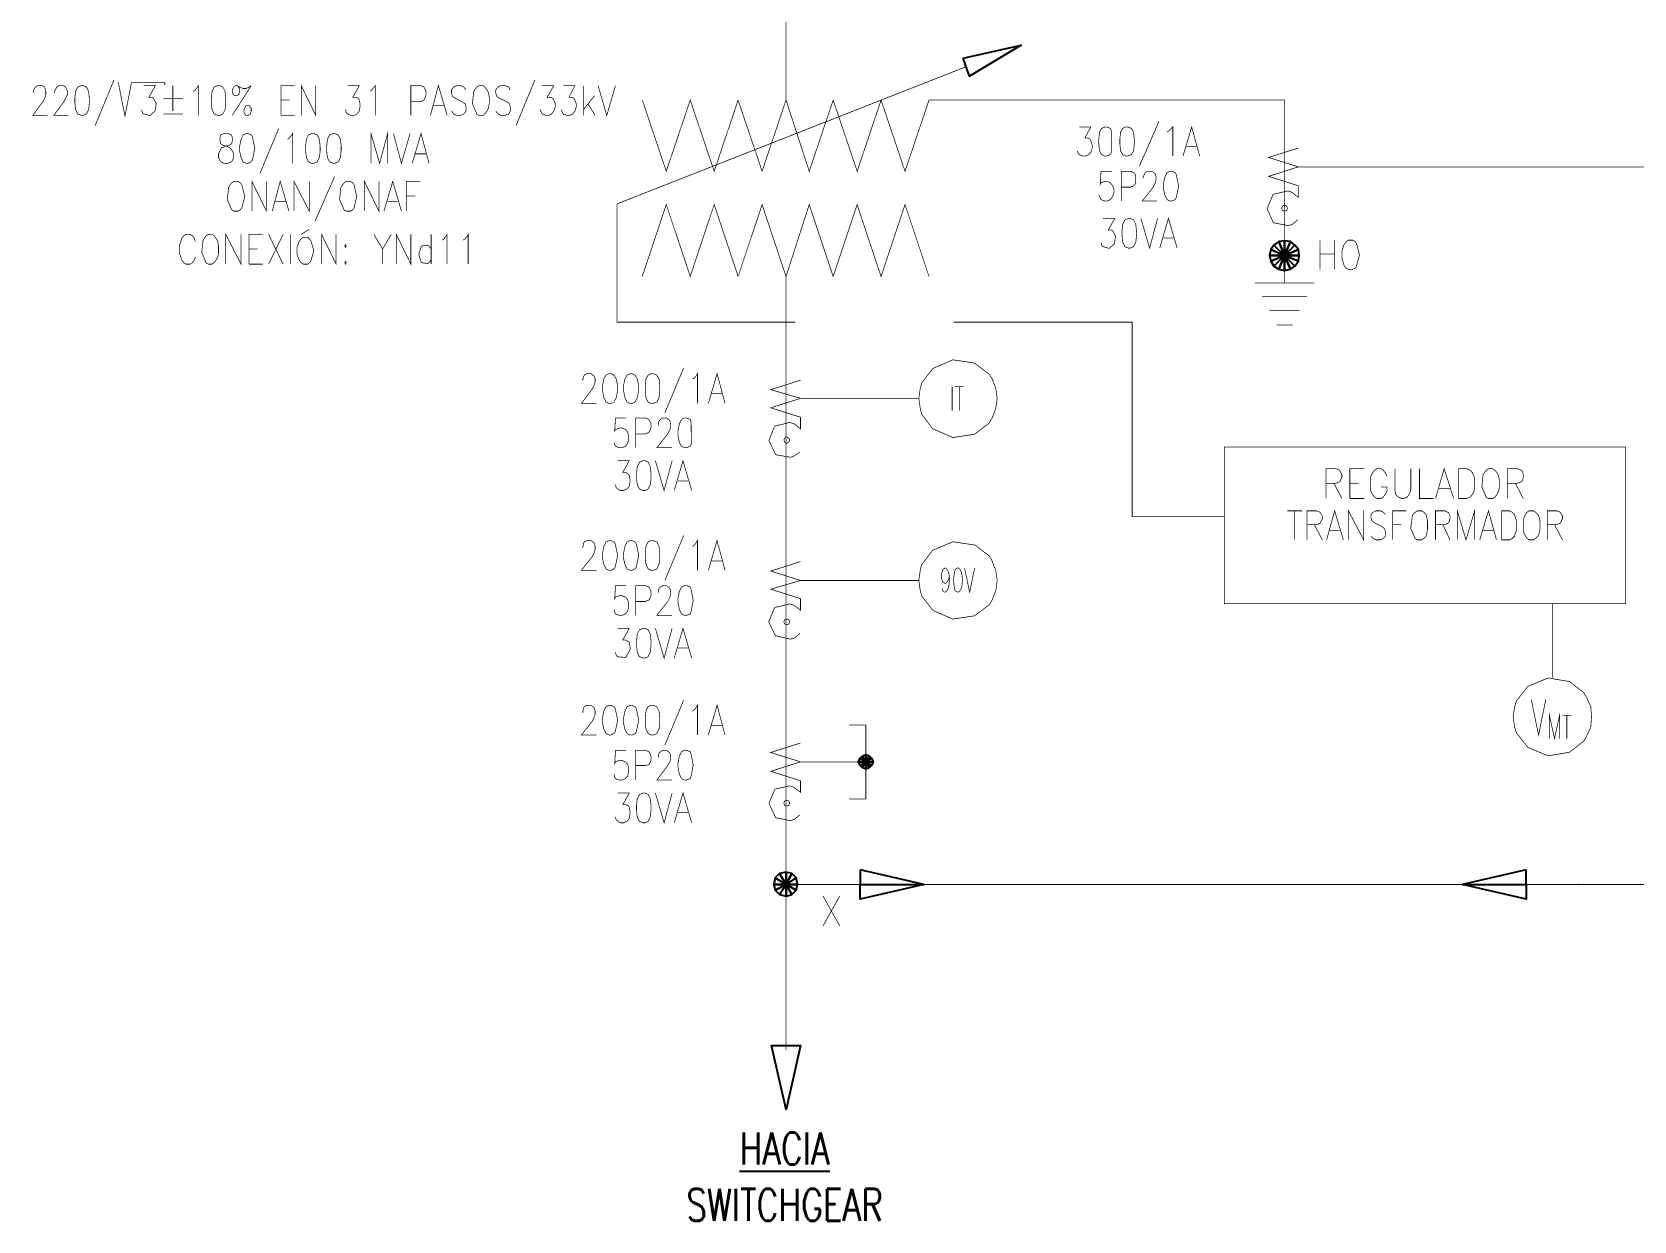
# Model space of a CAD drawing. Header units: millimetres. Extents: x -1355 to 3509, y -1443 to -567.
# Drawn here: x 3225.2 to 3324.6, y -1024.5 to -950.7 of the extents above; entities that cross this region are included whole.
import ezdxf
from ezdxf.enums import TextEntityAlignment as Align

# ---------------------------------------------------------------- set-up
doc = ezdxf.new("R2010")
doc.units = ezdxf.units.MM
doc.layers.add('ACEP-E-TEXTOS', color=3, linetype='Continuous')
doc.styles.add('Romans_0.85', font='romans.shx', dxfattribs={"width": 0.85})

msp = doc.modelspace()

# ---------------------------------------------------------------- linework, layer by layer
at = {"color": 0, "const_width": 0.045}
for points in [[(3271.987, -747.49), (3271.987, -954.933)], [(3283.157, -952.862), (3261.492, -961.376)], [(3225.273, -954.484), (3225.273, -954.393), (3225.32, -954.212), (3225.411, -954.123), (3225.546, -954.033), (3225.816, -954.033), (3225.951, -954.123), (3225.995, -954.212), (3226.042, -954.393), (3226.042, -954.573), (3225.995, -954.754), (3225.86, -955.024), (3225.229, -955.88), (3226.13, -955.88)], [(3226.582, -954.484), (3226.582, -954.393), (3226.716, -954.123), (3226.851, -954.033), (3227.121, -954.033), (3227.256, -954.123), (3227.391, -954.393), (3227.391, -954.573), (3227.168, -955.024), (3226.537, -955.88), (3227.437, -955.88)], [(3230.274, -953.673), (3229.103, -956.511)], [(3230.499, -953.854), (3230.543, -953.854), (3230.951, -955.924), (3231.356, -953.854), (3233.429, -953.854), (3233.429, -953.988)], [(3232.121, -954.033), (3232.842, -954.033), (3232.437, -954.754), (3232.617, -954.754), (3232.711, -954.801), (3232.895, -955.139), (3232.822, -955.611), (3232.496, -955.893), (3232.109, -955.783), (3232.03, -955.699), (3231.986, -955.519)], [(3233.925, -954.033), (3233.925, -955.611)], [(3235.185, -954.393), (3235.32, -954.302), (3235.499, -954.033), (3235.499, -955.88)], [(3238.787, -954.033), (3237.617, -955.88)], [(3237.934, -954.033), (3238.068, -954.212), (3238.068, -954.393), (3238.022, -954.573), (3237.887, -954.663), (3237.752, -954.663), (3237.617, -954.484), (3237.617, -954.302), (3237.708, -954.123), (3237.799, -954.033), (3237.934, -954.033), (3238.068, -954.123), (3238.291, -954.212), (3238.473, -954.212), (3238.652, -954.123), (3238.787, -954.033)], [(3240.634, -955.88), (3240.634, -954.033), (3241.491, -954.033)], [(3241.895, -955.88), (3241.895, -954.033), (3242.796, -955.88), (3242.796, -954.033)], [(3244.779, -954.033), (3245.5, -954.033), (3245.095, -954.754), (3245.32, -954.754), (3245.455, -954.842), (3245.5, -954.933), (3245.543, -955.159), (3245.543, -955.337), (3245.5, -955.611), (3245.365, -955.789), (3245.186, -955.88), (3244.96, -955.88), (3244.779, -955.789), (3244.69, -955.699), (3244.643, -955.519)], [(3246.174, -954.393), (3246.265, -954.302), (3246.491, -954.033), (3246.491, -955.88)], [(3248.699, -955.88), (3248.699, -954.033), (3249.329, -954.033), (3249.509, -954.123), (3249.643, -954.393), (3249.643, -954.663), (3249.509, -954.933), (3249.329, -955.024), (3248.699, -955.024)], [(3249.914, -955.88), (3250.409, -954.033), (3250.951, -955.88)], [(3252.121, -954.302), (3251.986, -954.123), (3251.805, -954.033), (3251.535, -954.033), (3251.356, -954.123), (3251.221, -954.302), (3251.221, -954.484), (3251.265, -954.663), (3251.356, -954.754), (3251.491, -954.842), (3251.852, -955.024), (3251.986, -955.115), (3252.077, -955.159), (3252.121, -955.337), (3252.121, -955.611), (3251.986, -955.789), (3251.805, -955.88), (3251.535, -955.88), (3251.356, -955.789), (3251.221, -955.611)], [(3254.869, -954.302), (3254.779, -954.123), (3254.553, -954.033), (3254.283, -954.033), (3254.104, -954.123), (3253.969, -954.302), (3253.969, -954.484), (3254.013, -954.663), (3254.104, -954.754), (3254.239, -954.842), (3254.643, -955.024), (3254.779, -955.115), (3254.826, -955.159), (3254.869, -955.337), (3254.869, -955.611), (3254.779, -955.789), (3254.553, -955.88), (3254.283, -955.88), (3254.104, -955.789), (3253.969, -955.611)], [(3256.4, -953.673), (3255.23, -956.511)], [(3256.852, -954.033), (3257.573, -954.033), (3257.166, -954.754), (3257.392, -954.754), (3257.526, -954.842), (3257.573, -954.933), (3257.661, -955.159), (3257.661, -955.337), (3257.573, -955.611), (3257.435, -955.789), (3257.256, -955.88), (3257.078, -955.88), (3256.852, -955.789), (3256.717, -955.519)], [(3258.157, -954.033), (3258.878, -954.033), (3258.518, -954.754), (3258.7, -954.754), (3258.834, -954.842), (3258.878, -954.933), (3258.969, -955.159), (3258.969, -955.337), (3258.878, -955.611), (3258.743, -955.789), (3258.561, -955.88), (3258.383, -955.88), (3258.157, -955.789), (3258.022, -955.519)], [(3259.418, -954.033), (3259.418, -955.88)], [(3260.321, -954.033), (3260.861, -955.88), (3261.4, -954.033)], [(3233.339, -954.842), (3234.555, -954.842)], [(3240.634, -954.933), (3241.177, -954.933)], [(3250.095, -955.25), (3250.769, -955.25)], [(3260.095, -954.663), (3259.418, -955.519)], [(3259.688, -955.159), (3260.14, -955.88)], [(3269.013, -954.933), (3267.527, -959.347), (3266.04, -954.933), (3264.553, -959.347), (3263.066, -954.933)], [(3274.914, -954.933), (3273.427, -959.347), (3271.987, -954.933), (3270.501, -959.347), (3269.013, -954.933)], [(3280.861, -954.933), (3279.374, -959.347), (3277.887, -954.933), (3276.401, -959.347), (3274.914, -954.933)], [(3280.861, -954.933), (3302.932, -954.933), (3302.932, -966.285)], [(3233.339, -955.789), (3234.555, -955.789)], [(3240.634, -955.88), (3241.491, -955.88)], [(3295.14, -956.241), (3293.923, -959.033)], [(3295.636, -956.916), (3295.771, -956.825), (3295.996, -956.602), (3295.996, -958.402)], [(3296.627, -958.402), (3297.167, -956.602), (3297.662, -958.402)], [(3240.5, -956.69), (3239.329, -959.484)], [(3241.039, -957.367), (3241.177, -957.276), (3241.356, -957.007), (3241.356, -958.854)], [(3246.221, -958.854), (3246.221, -957.007), (3246.76, -958.854), (3247.256, -957.007), (3247.256, -958.854)], [(3247.617, -957.007), (3248.113, -958.854), (3248.652, -957.007)], [(3248.787, -958.854), (3249.329, -957.007), (3249.825, -958.854)], [(3290.184, -956.602), (3290.905, -956.602), (3290.545, -957.276), (3290.723, -957.276), (3290.862, -957.367), (3290.905, -957.455), (3290.996, -957.728), (3290.996, -957.907), (3290.905, -958.177), (3290.771, -958.312), (3290.588, -958.402), (3290.41, -958.402), (3290.184, -958.312), (3290.14, -958.268), (3290.049, -958.086)], [(3248.969, -958.268), (3249.643, -958.268)], [(3296.85, -957.816), (3297.48, -957.816)], [(3303.788, -957.907), (3301.941, -958.493), (3303.788, -959.077), (3301.941, -959.663), (3303.788, -960.25)], [(3292.211, -959.347), (3291.536, -959.347), (3291.492, -960.159), (3291.536, -960.068), (3291.762, -959.98), (3291.941, -959.98), (3292.122, -960.068), (3292.257, -960.25), (3292.345, -960.52), (3292.345, -960.654), (3292.257, -960.924), (3292.122, -961.106), (3291.941, -961.194), (3291.762, -961.194), (3291.536, -961.106), (3291.401, -960.834)], [(3292.797, -961.194), (3292.797, -959.347), (3293.383, -959.347), (3293.562, -959.437), (3293.653, -959.528), (3293.697, -959.708), (3293.697, -959.98), (3293.653, -960.159), (3293.562, -960.25), (3293.383, -960.337), (3292.797, -960.337)], [(3294.149, -959.799), (3294.149, -959.708), (3294.283, -959.437), (3294.419, -959.347), (3294.688, -959.347), (3294.823, -959.437), (3294.914, -959.528), (3294.959, -959.708), (3294.959, -959.889), (3294.914, -960.068), (3294.779, -960.337), (3294.102, -961.194), (3295.005, -961.194)], [(3303.788, -959.077), (3343.607, -959.077)], [(3238.834, -961.825), (3238.834, -959.98), (3239.734, -961.825), (3239.734, -959.98)], [(3240.095, -961.825), (3240.59, -959.98), (3241.13, -961.825)], [(3241.447, -961.825), (3241.447, -959.98), (3242.391, -961.825), (3242.391, -959.98)], [(3243.969, -959.663), (3242.752, -962.455)], [(3245.816, -961.825), (3245.816, -959.98), (3246.717, -961.825), (3246.717, -959.98)], [(3247.03, -961.825), (3247.573, -959.98), (3248.113, -961.825)], [(3248.426, -961.825), (3248.426, -959.98), (3249.283, -959.98)], [(3303.742, -962.368), (3303.428, -962.637), (3303.169, -962.728), (3302.24, -962.546), (3301.845, -961.667), (3302.225, -960.777), (3303.131, -960.573), (3303.383, -960.654), (3303.788, -960.968), (3303.788, -960.25)], [(3240.274, -961.241), (3240.951, -961.241)], [(3247.256, -961.241), (3247.887, -961.241)], [(3248.426, -960.88), (3248.969, -960.88)], [(3261.492, -961.376), (3261.492, -968.717), (3272.57, -968.717)], [(3269.013, -965.88), (3267.527, -961.42), (3266.04, -965.88), (3264.553, -961.42), (3263.066, -965.88)], [(3274.914, -965.88), (3273.427, -961.42), (3271.987, -965.88), (3270.501, -961.42), (3269.013, -965.88)], [(3280.861, -965.88), (3279.374, -961.42), (3277.887, -965.88), (3276.401, -961.42), (3274.914, -965.88)], [(3291.671, -962.276), (3292.393, -962.276), (3291.988, -962.997), (3292.167, -962.997), (3292.26, -963.045), (3292.445, -963.382), (3292.368, -963.854), (3292.046, -964.136), (3291.659, -964.027), (3291.58, -963.942), (3291.536, -963.763)], [(3294.014, -962.276), (3294.554, -964.123), (3295.049, -962.276)], [(3295.184, -964.123), (3295.723, -962.276), (3296.266, -964.123)], [(3235.32, -963.716), (3235.274, -963.537), (3235.139, -963.359), (3235.003, -963.268), (3234.734, -963.268), (3234.599, -963.359), (3234.465, -963.537), (3234.417, -963.716), (3234.329, -963.989), (3234.329, -964.437), (3234.417, -964.663), (3234.465, -964.842), (3234.599, -965.024), (3234.734, -965.115), (3235.003, -965.115), (3235.139, -965.024), (3235.274, -964.842), (3235.32, -964.663)], [(3237.212, -965.115), (3237.212, -963.268), (3238.157, -965.115), (3238.157, -963.268)], [(3238.652, -965.115), (3238.652, -963.268), (3239.508, -963.268)], [(3239.869, -963.268), (3240.769, -965.115)], [(3240.769, -963.268), (3239.869, -965.115)], [(3241.221, -963.268), (3241.221, -965.115)], [(3241.895, -963.268), (3242.391, -962.951)], [(3243.157, -965.115), (3243.157, -963.268), (3244.06, -965.115), (3244.06, -963.268)], [(3246.4, -963.268), (3246.943, -964.168), (3246.943, -965.115)], [(3247.482, -963.268), (3246.943, -964.168)], [(3247.796, -965.115), (3247.796, -963.268), (3248.699, -965.115), (3248.699, -963.268)], [(3249.96, -963.268), (3249.96, -965.115)], [(3250.635, -963.628), (3250.769, -963.537), (3250.951, -963.268), (3250.951, -965.115)], [(3251.943, -963.628), (3252.077, -963.537), (3252.256, -963.268), (3252.256, -965.115)], [(3295.41, -963.494), (3296.04, -963.494)], [(3238.652, -964.168), (3239.194, -964.168)], [(3249.96, -964.168), (3249.825, -963.989), (3249.743, -963.936), (3249.35, -963.992), (3249.192, -964.508), (3249.35, -965.021), (3249.743, -965.08), (3249.825, -965.024), (3249.96, -964.842)], [(3305.14, -963.628), (3305.14, -965.429)], [(3305.14, -964.484), (3306.04, -964.484)], [(3306.04, -963.628), (3306.04, -965.429)], [(3238.652, -965.115), (3239.508, -965.115)], [(3271.987, -965.88), (3271.987, -1013.896)], [(3301.085, -966.285), (3304.78, -966.285)], [(3301.536, -967.142), (3304.328, -967.142)], [(3301.985, -967.998), (3303.879, -967.998)], [(3282.392, -968.717), (3293.472, -968.717), (3293.472, -980.79), (3299.193, -980.79)], [(3302.437, -968.899), (3303.428, -968.899)], [(3259.374, -972.32), (3259.374, -972.229), (3259.418, -972.095), (3259.465, -972.007), (3259.6, -971.916), (3259.869, -971.916), (3260.005, -972.007), (3260.095, -972.095), (3260.14, -972.229), (3260.14, -972.411), (3260.095, -972.59), (3259.96, -972.86), (3259.283, -973.763), (3260.23, -973.763)], [(3265.635, -971.555), (3264.465, -974.347)], [(3266.175, -972.229), (3266.31, -972.186), (3266.492, -971.916), (3266.492, -973.763)], [(3267.166, -973.763), (3267.708, -971.916), (3268.201, -973.763)], [(3272.887, -972.32), (3271.04, -972.907), (3272.887, -973.447), (3271.04, -974.034), (3272.887, -974.62)], [(3267.347, -973.133), (3268.022, -973.133)], [(3272.887, -973.447), (3280.23, -973.447)], [(3282.301, -972.725), (3282.301, -974.212)], [(3282.482, -972.725), (3283.022, -972.725)], [(3282.753, -972.725), (3282.753, -974.212)], [(3262.078, -974.663), (3261.4, -974.663), (3261.356, -975.474), (3261.4, -975.385), (3261.626, -975.294), (3261.806, -975.294), (3262.03, -975.385), (3262.166, -975.564), (3262.212, -975.834), (3262.212, -976.015), (3262.166, -976.239), (3262.03, -976.42), (3261.806, -976.511), (3261.626, -976.511), (3261.4, -976.42), (3261.356, -976.329), (3261.309, -976.195)], [(3262.661, -976.511), (3262.661, -974.663), (3263.248, -974.663), (3263.474, -974.755), (3263.609, -975.024), (3263.609, -975.294), (3263.474, -975.564), (3263.248, -975.655), (3262.661, -975.655)], [(3264.057, -975.113), (3264.057, -975.024), (3264.104, -974.843), (3264.192, -974.755), (3264.33, -974.663), (3264.553, -974.663), (3264.688, -974.755), (3264.779, -974.843), (3264.823, -975.024), (3264.823, -975.203), (3264.779, -975.385), (3264.644, -975.655), (3263.969, -976.511), (3264.914, -976.511)], [(3272.843, -976.781), (3272.527, -977.007), (3272.277, -977.106), (3271.354, -976.948), (3270.92, -976.071), (3271.277, -975.171), (3272.216, -974.945), (3272.482, -975.024), (3272.887, -975.339), (3272.887, -974.62)], [(3261.535, -977.321), (3262.256, -977.321), (3261.852, -978.042), (3262.03, -978.042), (3262.166, -978.133), (3262.256, -978.221), (3262.301, -978.491), (3262.301, -978.629), (3262.256, -978.899), (3262.121, -979.077), (3261.896, -979.168), (3261.717, -979.168), (3261.535, -979.077), (3261.445, -978.986), (3261.4, -978.808)], [(3263.878, -977.321), (3264.418, -979.168), (3264.914, -977.321)], [(3265.049, -979.168), (3265.59, -977.321), (3266.13, -979.168)], [(3305.501, -979.664), (3305.501, -977.816), (3306.131, -977.816), (3306.354, -977.907), (3306.489, -978.177), (3306.489, -978.356), (3306.354, -978.629), (3306.131, -978.717), (3305.501, -978.717)], [(3306.985, -979.664), (3306.985, -977.816), (3307.888, -977.816)], [(3309.285, -978.268), (3309.194, -978.086), (3309.059, -977.907), (3308.923, -977.816), (3308.654, -977.816), (3308.519, -977.907), (3308.383, -978.086), (3308.293, -978.268), (3308.249, -978.538), (3308.249, -978.943), (3308.293, -979.212), (3308.383, -979.394), (3308.519, -979.573), (3308.654, -979.664), (3308.923, -979.664), (3309.059, -979.573), (3309.194, -979.394), (3309.285, -979.212), (3309.285, -978.943), (3308.923, -978.943)], [(3309.78, -977.816), (3309.78, -979.121), (3309.823, -979.394), (3310.006, -979.573), (3310.185, -979.664), (3310.32, -979.664), (3310.545, -979.573), (3310.68, -979.394), (3310.771, -979.121), (3310.771, -977.816)], [(3311.31, -977.816), (3311.31, -979.664), (3312.167, -979.664)], [(3312.302, -979.664), (3312.841, -977.816), (3313.428, -979.664)], [(3316.762, -979.664), (3316.762, -977.816), (3317.393, -977.816), (3317.615, -977.907), (3317.706, -977.995), (3317.75, -978.177), (3317.75, -978.356), (3317.706, -978.538), (3317.615, -978.629), (3317.393, -978.717), (3316.762, -978.717)], [(3265.275, -978.582), (3265.905, -978.582)], [(3305.997, -978.717), (3306.489, -979.664)], [(3306.985, -978.717), (3307.528, -978.717)], [(3312.528, -979.034), (3313.202, -979.034)], [(3317.258, -978.717), (3317.75, -979.664)], [(3303.111, -980.429), (3304.014, -980.429)], [(3303.563, -980.429), (3303.563, -982.23)], [(3304.328, -982.23), (3304.328, -980.429), (3304.914, -980.429), (3305.14, -980.52), (3305.185, -980.608), (3305.275, -980.743), (3305.275, -980.924), (3305.14, -981.195), (3304.914, -981.286), (3304.328, -981.286)], [(3305.545, -982.23), (3306.04, -980.429), (3306.58, -982.23)], [(3306.897, -982.23), (3306.897, -980.429), (3307.841, -982.23), (3307.841, -980.429)], [(3306.985, -979.664), (3307.888, -979.664)], [(3309.194, -980.655), (3309.059, -980.52), (3308.88, -980.429), (3308.607, -980.429), (3308.428, -980.52), (3308.293, -980.655), (3308.293, -980.834), (3308.337, -981.015), (3308.428, -981.104), (3308.563, -981.195), (3308.923, -981.374), (3309.059, -981.464), (3309.149, -981.555), (3309.194, -981.734), (3309.194, -982.007), (3309.059, -982.142), (3308.88, -982.23), (3308.607, -982.23), (3308.428, -982.142), (3308.293, -982.007)], [(3309.645, -982.23), (3309.645, -980.429), (3310.501, -980.429)], [(3312.302, -982.23), (3312.302, -980.429), (3312.888, -980.429), (3313.067, -980.52), (3313.158, -980.608), (3313.202, -980.743), (3313.202, -980.924), (3313.158, -981.104), (3313.067, -981.195), (3312.888, -981.286), (3312.302, -981.286)], [(3313.654, -982.23), (3313.654, -980.429), (3314.194, -982.23), (3314.733, -980.429), (3314.733, -982.23)], [(3315.049, -982.23), (3315.589, -980.429), (3316.085, -982.23)], [(3319.238, -982.23), (3319.238, -980.429), (3319.824, -980.429), (3320.05, -980.52), (3320.094, -980.608), (3320.185, -980.743), (3320.185, -980.924), (3320.05, -981.195), (3319.824, -981.286), (3319.238, -981.286)], [(3304.78, -981.286), (3305.275, -982.23)], [(3309.645, -981.286), (3310.185, -981.286)], [(3312.75, -981.286), (3313.202, -982.23)], [(3319.689, -981.286), (3320.185, -982.23)], [(3259.374, -982.726), (3259.374, -982.638), (3259.418, -982.455), (3259.465, -982.364), (3259.6, -982.277), (3259.869, -982.277), (3260.005, -982.364), (3260.095, -982.455), (3260.14, -982.638), (3260.14, -982.816), (3260.095, -982.995), (3259.96, -983.268), (3259.283, -984.121), (3260.23, -984.121)], [(3265.635, -981.96), (3264.465, -984.755)], [(3266.175, -982.638), (3266.31, -982.546), (3266.492, -982.277), (3266.492, -984.121)], [(3267.166, -984.121), (3267.706, -982.277), (3268.201, -984.121)], [(3305.725, -981.646), (3306.354, -981.646)], [(3315.229, -981.646), (3315.906, -981.646)], [(3267.347, -983.538), (3268.022, -983.538)], [(3272.887, -983.582), (3271.04, -984.169), (3272.887, -984.755), (3271.04, -985.295), (3272.887, -985.881)], [(3282.122, -984.482), (3282.076, -984.708), (3281.987, -984.843), (3281.896, -984.934), (3281.853, -984.934), (3281.717, -984.843), (3281.67, -984.708), (3281.627, -984.482), (3281.627, -984.438), (3281.67, -984.212), (3281.717, -984.078), (3281.853, -983.986), (3281.896, -983.986), (3281.987, -984.078), (3282.076, -984.212), (3282.122, -984.482), (3282.122, -984.843), (3282.076, -985.204), (3281.987, -985.386), (3281.896, -985.474), (3281.806, -985.474), (3281.717, -985.386), (3281.67, -985.248)], [(3283.067, -983.986), (3283.383, -985.474), (3283.697, -983.986)], [(3262.075, -985.069), (3261.4, -985.069), (3261.356, -985.881), (3261.4, -985.79), (3261.626, -985.7), (3261.806, -985.7), (3262.03, -985.79), (3262.166, -985.969), (3262.212, -986.195), (3262.212, -986.374), (3262.166, -986.646), (3262.03, -986.826), (3261.806, -986.916), (3261.626, -986.916), (3261.4, -986.826), (3261.356, -986.735), (3261.309, -986.555)], [(3262.661, -986.916), (3262.661, -985.069), (3263.248, -985.069), (3263.474, -985.16), (3263.609, -985.429), (3263.609, -985.7), (3263.474, -985.969), (3263.248, -986.06), (3262.661, -986.06)], [(3264.057, -985.52), (3264.057, -985.429), (3264.104, -985.248), (3264.192, -985.16), (3264.327, -985.069), (3264.553, -985.069), (3264.688, -985.16), (3264.779, -985.248), (3264.823, -985.429), (3264.823, -985.609), (3264.779, -985.79), (3264.644, -986.06), (3263.969, -986.916), (3264.914, -986.916)], [(3272.887, -984.755), (3280.23, -984.755)], [(3272.843, -988.042), (3272.527, -988.312), (3272.263, -988.397), (3271.33, -988.192), (3270.91, -987.315), (3271.286, -986.432), (3272.216, -986.209), (3272.482, -986.286), (3272.887, -986.6), (3272.887, -985.881)], [(3319.554, -990.79), (3319.554, -986.195)], [(3261.535, -987.726), (3262.256, -987.726), (3261.852, -988.447), (3262.03, -988.447), (3262.166, -988.538), (3262.256, -988.582), (3262.301, -988.852), (3262.321, -989.01), (3262.04, -989.535), (3261.526, -989.488), (3261.445, -989.395), (3261.4, -989.212)], [(3263.878, -987.726), (3264.418, -989.573), (3264.914, -987.726)], [(3265.049, -989.573), (3265.59, -987.726), (3266.13, -989.573)], [(3265.275, -988.943), (3265.905, -988.943)], [(3265.635, -992.186), (3264.465, -994.978)], [(3318.246, -992.142), (3318.698, -994.347), (3319.149, -992.142)], [(3259.374, -992.952), (3259.374, -992.861), (3259.418, -992.681), (3259.465, -992.59), (3259.6, -992.5), (3259.869, -992.5), (3260.005, -992.59), (3260.095, -992.681), (3260.14, -992.861), (3260.14, -993.042), (3260.095, -993.221), (3259.96, -993.492), (3259.283, -994.347), (3260.23, -994.347)], [(3266.175, -992.861), (3266.31, -992.773), (3266.492, -992.5), (3266.492, -994.347)], [(3267.166, -994.347), (3267.706, -992.5), (3268.201, -994.347)], [(3319.372, -994.573), (3319.372, -993.13), (3319.689, -994.573), (3320.003, -993.13), (3320.003, -994.573)], [(3320.185, -993.13), (3320.725, -993.13)], [(3320.455, -993.13), (3320.455, -994.573)], [(3267.347, -993.764), (3268.022, -993.764)], [(3275.905, -993.717), (3276.941, -993.717), (3276.941, -998.312), (3275.905, -998.312)], [(3262.075, -995.295), (3261.4, -995.295), (3261.356, -996.104), (3261.4, -996.016), (3261.626, -995.926), (3261.806, -995.926), (3262.03, -996.016), (3262.166, -996.195), (3262.212, -996.421), (3262.212, -996.6), (3262.166, -996.87), (3262.03, -997.052), (3261.806, -997.142), (3261.626, -997.142), (3261.4, -997.052), (3261.356, -996.961), (3261.309, -996.781)], [(3262.661, -997.142), (3262.661, -995.295), (3263.248, -995.295), (3263.474, -995.383), (3263.609, -995.655), (3263.609, -995.926), (3263.474, -996.195), (3263.248, -996.239), (3262.661, -996.239)], [(3264.057, -995.744), (3264.057, -995.655), (3264.104, -995.474), (3264.192, -995.383), (3264.327, -995.295), (3264.553, -995.295), (3264.688, -995.383), (3264.779, -995.474), (3264.823, -995.655), (3264.823, -995.835), (3264.779, -996.016), (3264.644, -996.239), (3263.969, -997.142), (3264.914, -997.142)], [(3272.887, -994.843), (3271.04, -995.43), (3272.887, -996.016), (3271.04, -996.6), (3272.887, -997.186)], [(3272.887, -996.016), (3276.941, -996.016)], [(3272.843, -999.304), (3272.527, -999.573), (3272.275, -999.667), (3271.347, -999.482), (3270.928, -998.596), (3271.298, -997.706), (3272.225, -997.506), (3272.482, -997.592), (3272.887, -997.907), (3272.887, -997.186)], [(3261.535, -997.952), (3262.256, -997.952), (3261.852, -998.673), (3262.03, -998.673), (3262.166, -998.717), (3262.256, -998.808), (3262.301, -999.078), (3262.301, -999.256), (3262.256, -999.53), (3262.121, -999.708), (3261.896, -999.799), (3261.717, -999.799), (3261.535, -999.708), (3261.445, -999.617), (3261.4, -999.438)], [(3263.878, -997.952), (3264.418, -999.799), (3264.914, -997.952)], [(3265.049, -999.799), (3265.59, -997.952), (3266.13, -999.799)], [(3265.275, -999.169), (3265.905, -999.169)], [(3276.58, -1002.726), (3280.544, -1003.627)], [(3317.932, -1002.726), (3317.932, -1004.53), (3313.968, -1003.627)], [(3271.987, -1003.627), (3321.176, -1003.627)], [(3321.176, -1003.627), (3321.176, -1003.582)], [(3321.176, -1003.627), (3335.185, -1003.627)], [(3274.283, -1004.348), (3275.319, -1006.195)], [(3275.319, -1004.348), (3274.283, -1006.195)]]:
    msp.add_lwpolyline(points, dxfattribs=at)
at = {"color": 0}
for points in [[(3282.979, -952.32), (3286.58, -951.511), (3283.383, -953.447)], [(3302.076, -964.212), (3301.988, -964.573), (3302.932, -964.573)], [(3302.257, -963.942), (3302.076, -964.212), (3302.932, -964.573)], [(3302.571, -963.716), (3302.257, -963.942), (3302.932, -964.573)], [(3302.932, -963.673), (3302.571, -963.716), (3302.932, -964.573)], [(3303.293, -963.716), (3302.932, -963.673), (3302.932, -964.573)], [(3303.563, -963.942), (3303.293, -963.716), (3302.932, -964.573)], [(3303.788, -964.212), (3303.563, -963.942), (3302.932, -964.573)], [(3303.833, -964.573), (3303.788, -964.212), (3302.932, -964.573)], [(3301.988, -964.573), (3302.076, -964.934), (3302.932, -964.573)], [(3302.076, -964.934), (3302.257, -965.25), (3302.932, -964.573)], [(3302.257, -965.25), (3302.571, -965.429), (3302.932, -964.573)], [(3302.571, -965.429), (3302.932, -965.52), (3302.932, -964.573)], [(3302.932, -965.52), (3303.293, -965.429), (3302.932, -964.573)], [(3303.293, -965.429), (3303.563, -965.25), (3302.932, -964.573)], [(3303.563, -965.25), (3303.788, -964.934), (3302.932, -964.573)], [(3303.788, -964.934), (3303.833, -964.573), (3302.932, -964.573)], [(3276.492, -996.016), (3276.58, -995.79), (3276.941, -996.016)], [(3276.58, -996.239), (3276.492, -996.016), (3276.941, -996.016)], [(3276.58, -995.79), (3276.717, -995.655), (3276.941, -996.016)], [(3276.717, -996.374), (3276.58, -996.239), (3276.941, -996.016)], [(3276.717, -995.655), (3276.941, -995.564), (3276.941, -996.016)], [(3276.941, -996.465), (3276.717, -996.374), (3276.941, -996.016)], [(3276.941, -995.564), (3277.166, -995.655), (3276.941, -996.016)], [(3277.166, -995.655), (3277.301, -995.79), (3276.941, -996.016)], [(3277.301, -995.79), (3277.392, -996.016), (3276.941, -996.016)], [(3277.392, -996.016), (3277.301, -996.239), (3276.941, -996.016)], [(3277.301, -996.239), (3277.166, -996.374), (3276.941, -996.016)], [(3277.166, -996.374), (3276.941, -996.465), (3276.941, -996.016)], [(3271.31, -1003.222), (3271.221, -1003.627), (3271.987, -1003.627)], [(3271.582, -1002.952), (3271.31, -1003.222), (3271.987, -1003.627)], [(3271.987, -1002.861), (3271.582, -1002.952), (3271.987, -1003.627)], [(3272.347, -1002.952), (3271.987, -1002.861), (3271.987, -1003.627)], [(3272.617, -1003.222), (3272.347, -1002.952), (3271.987, -1003.627)], [(3272.708, -1003.627), (3272.617, -1003.222), (3271.987, -1003.627)], [(3276.58, -1002.726), (3276.58, -1003.627), (3280.544, -1003.627)], [(3317.932, -1002.726), (3313.968, -1003.627), (3317.932, -1003.627)], [(3271.221, -1003.627), (3271.31, -1003.987), (3271.987, -1003.627)], [(3271.31, -1003.987), (3271.582, -1004.256), (3271.987, -1003.627)], [(3271.582, -1004.256), (3271.987, -1004.348), (3271.987, -1003.627)], [(3271.987, -1004.348), (3272.347, -1004.256), (3271.987, -1003.627)], [(3272.347, -1004.256), (3272.617, -1003.987), (3271.987, -1003.627)], [(3272.617, -1003.987), (3272.708, -1003.627), (3271.987, -1003.627)], [(3276.58, -1003.627), (3280.544, -1003.627), (3276.58, -1004.53)], [(3313.968, -1003.627), (3317.932, -1003.627), (3317.932, -1004.53)], [(3271.087, -1013.627), (3272.887, -1013.627), (3271.987, -1017.592)]]:
    msp.add_lwpolyline(points, close=True, dxfattribs=at)
at = {"color": 0, "const_width": 0.045}
for points in [[(3228.247, -954.033), (3228.022, -954.123), (3227.887, -954.393), (3227.842, -954.842), (3227.842, -955.115), (3227.887, -955.519), (3228.022, -955.789), (3228.247, -955.88), (3228.382, -955.88), (3228.563, -955.789), (3228.699, -955.519), (3228.742, -955.115), (3228.742, -954.842), (3228.699, -954.393), (3228.563, -954.123), (3228.382, -954.033), (3228.247, -954.033)], [(3236.717, -954.033), (3236.491, -954.123), (3236.356, -954.393), (3236.312, -954.842), (3236.312, -955.115), (3236.356, -955.519), (3236.491, -955.789), (3236.717, -955.88), (3236.851, -955.88), (3237.03, -955.789), (3237.165, -955.519), (3237.212, -955.115), (3237.212, -954.842), (3237.165, -954.393), (3237.03, -954.123), (3236.851, -954.033), (3236.717, -954.033)], [(3252.931, -954.033), (3252.796, -954.123), (3252.661, -954.302), (3252.6, -954.399), (3252.52, -955.153), (3252.808, -955.825), (3252.931, -955.88), (3253.203, -955.88), (3253.292, -955.789), (3253.426, -955.611), (3253.517, -955.428), (3253.565, -955.159), (3253.565, -954.754), (3253.517, -954.484), (3253.426, -954.302), (3253.292, -954.123), (3253.203, -954.033), (3252.931, -954.033)], [(3238.517, -955.25), (3238.429, -955.337), (3238.339, -955.519), (3238.339, -955.699), (3238.473, -955.88), (3238.608, -955.88), (3238.743, -955.789), (3238.787, -955.611), (3238.787, -955.428), (3238.652, -955.25), (3238.517, -955.25)], [(3237.077, -957.007), (3236.895, -957.094), (3236.851, -957.276), (3236.851, -957.455), (3236.895, -957.637), (3237.03, -957.728), (3237.303, -957.816), (3237.482, -957.907), (3237.617, -958.086), (3237.708, -958.268), (3237.708, -958.493), (3237.573, -958.763), (3237.347, -958.854), (3237.077, -958.854), (3236.895, -958.763), (3236.76, -958.493), (3236.76, -958.268), (3236.942, -957.907), (3237.165, -957.816), (3237.437, -957.728), (3237.573, -957.637), (3237.617, -957.455), (3237.617, -957.276), (3237.573, -957.094), (3237.347, -957.007), (3237.077, -957.007)], [(3238.473, -957.007), (3238.291, -957.094), (3238.157, -957.367), (3238.068, -957.816), (3238.068, -958.086), (3238.157, -958.493), (3238.291, -958.763), (3238.473, -958.854), (3238.608, -958.854), (3238.787, -958.763), (3238.863, -958.648), (3239.016, -957.93), (3238.863, -957.212), (3238.787, -957.094), (3238.608, -957.007), (3238.473, -957.007)], [(3242.526, -957.007), (3242.347, -957.094), (3242.212, -957.367), (3242.165, -957.816), (3242.165, -958.086), (3242.212, -958.493), (3242.347, -958.763), (3242.526, -958.854), (3242.661, -958.854), (3242.887, -958.763), (3243.022, -958.493), (3243.068, -958.086), (3243.068, -957.816), (3243.022, -957.367), (3242.887, -957.094), (3242.661, -957.007), (3242.526, -957.007)], [(3243.878, -957.007), (3243.652, -957.094), (3243.517, -957.367), (3243.474, -957.816), (3243.474, -958.086), (3243.517, -958.493), (3243.652, -958.763), (3243.878, -958.854), (3243.969, -958.854), (3244.194, -958.763), (3244.329, -958.493), (3244.374, -958.086), (3244.374, -957.816), (3244.329, -957.367), (3244.194, -957.094), (3243.969, -957.007), (3243.878, -957.007)], [(3291.762, -956.602), (3291.58, -956.69), (3291.445, -956.916), (3291.401, -957.367), (3291.401, -957.637), (3291.445, -958.086), (3291.58, -958.312), (3291.762, -958.402), (3291.897, -958.402), (3292.122, -958.312), (3292.184, -958.182), (3292.184, -956.822), (3292.122, -956.69), (3291.897, -956.602), (3291.762, -956.602)], [(3293.067, -956.602), (3292.888, -956.69), (3292.753, -956.916), (3292.706, -957.367), (3292.706, -957.637), (3292.753, -958.086), (3292.888, -958.312), (3293.067, -958.402), (3293.202, -958.402), (3293.428, -958.312), (3293.562, -958.086), (3293.607, -957.637), (3293.607, -957.367), (3293.562, -956.916), (3293.428, -956.69), (3293.202, -956.602), (3293.067, -956.602)], [(3295.814, -959.347), (3295.636, -959.437), (3295.501, -959.708), (3295.41, -960.159), (3295.41, -960.429), (3295.501, -960.834), (3295.636, -961.106), (3295.814, -961.194), (3295.949, -961.194), (3296.131, -961.106), (3296.208, -960.992), (3296.36, -960.273), (3296.208, -959.555), (3296.131, -959.437), (3295.949, -959.347), (3295.814, -959.347)], [(3237.708, -959.98), (3237.573, -960.068), (3237.437, -960.25), (3237.385, -960.376), (3237.303, -961.103), (3237.582, -961.743), (3237.708, -961.825), (3237.977, -961.825), (3238.113, -961.737), (3238.206, -961.622), (3238.391, -960.903), (3238.203, -960.185), (3238.113, -960.068), (3237.977, -959.98), (3237.708, -959.98)], [(3244.69, -959.98), (3244.553, -960.068), (3244.417, -960.25), (3244.356, -960.343), (3244.274, -961.094), (3244.565, -961.769), (3244.69, -961.825), (3244.96, -961.825), (3245.095, -961.737), (3245.177, -961.614), (3245.339, -960.903), (3245.174, -960.194), (3245.095, -960.068), (3244.96, -959.98), (3244.69, -959.98)], [(3302.753, -961.646), (3302.797, -961.511), (3302.932, -961.464), (3303.067, -961.511), (3303.111, -961.646), (3303.067, -961.781), (3302.932, -961.825), (3302.797, -961.781), (3302.753, -961.646)], [(3293.248, -962.276), (3293.023, -962.368), (3292.888, -962.637), (3292.841, -963.086), (3292.841, -963.312), (3292.888, -963.763), (3293.023, -964.033), (3293.248, -964.123), (3293.337, -964.123), (3293.562, -964.033), (3293.697, -963.763), (3293.744, -963.312), (3293.744, -963.086), (3293.697, -962.637), (3293.562, -962.368), (3293.337, -962.276), (3293.248, -962.276)], [(3236.13, -963.268), (3235.995, -963.359), (3235.86, -963.537), (3235.799, -963.631), (3235.717, -964.382), (3236.003, -965.059), (3236.13, -965.115), (3236.356, -965.115), (3236.491, -965.024), (3236.625, -964.842), (3236.717, -964.663), (3236.76, -964.437), (3236.76, -963.989), (3236.717, -963.716), (3236.625, -963.537), (3236.491, -963.359), (3236.356, -963.268), (3236.13, -963.268)], [(3242.03, -963.447), (3241.895, -963.537), (3241.76, -963.716), (3241.626, -964.077), (3241.626, -964.484), (3241.76, -964.842), (3241.895, -965.024), (3242.03, -965.115), (3242.3, -965.115), (3242.391, -965.024), (3242.488, -964.922), (3242.681, -964.282), (3242.488, -963.643), (3242.391, -963.537), (3242.3, -963.447), (3242.03, -963.447)], [(3244.643, -963.899), (3244.6, -963.989), (3244.643, -964.077), (3244.69, -963.989), (3244.643, -963.899)], [(3306.897, -963.628), (3306.762, -963.716), (3306.627, -963.899), (3306.492, -964.303), (3306.492, -964.754), (3306.58, -965.024), (3306.627, -965.203), (3306.762, -965.385), (3306.897, -965.429), (3307.167, -965.429), (3307.302, -965.385), (3307.389, -965.271), (3307.583, -964.549), (3307.399, -963.831), (3307.302, -963.716), (3307.167, -963.628), (3306.897, -963.628)], [(3244.643, -964.934), (3244.6, -965.024), (3244.643, -965.115), (3244.69, -965.024), (3244.643, -964.934)], [(3285.096, -973.447), (3285.005, -972.816), (3284.779, -972.229), (3284.592, -971.934), (3283.679, -971.253), (3282.339, -971.054), (3281.105, -971.588), (3280.413, -972.482), (3280.319, -972.816), (3280.23, -973.447), (3280.319, -974.077), (3280.404, -974.417), (3281.09, -975.333), (3282.345, -975.881), (3283.7, -975.673), (3284.603, -974.972), (3284.779, -974.663), (3285.005, -974.077), (3285.096, -973.447)], [(3260.995, -971.916), (3260.814, -972.007), (3260.679, -972.229), (3260.59, -972.681), (3260.59, -972.951), (3260.679, -973.403), (3260.814, -973.673), (3260.995, -973.763), (3261.13, -973.763), (3261.309, -973.673), (3261.445, -973.403), (3261.535, -972.951), (3261.535, -972.681), (3261.445, -972.229), (3261.309, -972.007), (3261.13, -971.916), (3260.995, -971.916)], [(3262.301, -971.916), (3262.121, -972.007), (3261.987, -972.229), (3261.896, -972.681), (3261.896, -972.951), (3261.987, -973.403), (3262.121, -973.673), (3262.301, -973.763), (3262.435, -973.763), (3262.617, -973.673), (3262.752, -973.403), (3262.843, -972.951), (3262.843, -972.681), (3262.752, -972.229), (3262.617, -972.007), (3262.435, -971.916), (3262.301, -971.916)], [(3263.609, -971.916), (3263.427, -972.007), (3263.292, -972.229), (3263.248, -972.681), (3263.248, -972.951), (3263.292, -973.403), (3263.427, -973.673), (3263.609, -973.763), (3263.744, -973.763), (3263.969, -973.673), (3264.104, -973.403), (3264.148, -972.951), (3264.148, -972.681), (3264.104, -972.229), (3263.969, -972.007), (3263.744, -971.916), (3263.609, -971.916)], [(3265.679, -974.663), (3265.5, -974.755), (3265.366, -975.024), (3265.275, -975.474), (3265.275, -975.746), (3265.366, -976.195), (3265.5, -976.42), (3265.679, -976.511), (3265.814, -976.511), (3266.04, -976.42), (3266.107, -976.274), (3266.095, -974.904), (3266.04, -974.755), (3265.814, -974.663), (3265.679, -974.663)], [(3271.852, -976.015), (3271.896, -975.924), (3272.032, -975.834), (3272.166, -975.924), (3272.213, -976.015), (3272.166, -976.15), (3272.032, -976.239), (3271.896, -976.15), (3271.852, -976.015)], [(3299.193, -986.195), (3299.193, -976.464), (3324.103, -976.464), (3324.103, -986.195), (3299.193, -986.195)], [(3263.113, -977.321), (3262.887, -977.412), (3262.752, -977.681), (3262.708, -978.133), (3262.708, -978.403), (3262.752, -978.808), (3262.887, -979.077), (3263.113, -979.168), (3263.248, -979.168), (3263.427, -979.077), (3263.561, -978.808), (3263.609, -978.403), (3263.609, -978.133), (3263.561, -977.681), (3263.427, -977.412), (3263.248, -977.321), (3263.113, -977.321)], [(3313.742, -979.664), (3313.742, -977.816), (3314.237, -977.816), (3314.463, -977.907), (3314.598, -978.086), (3314.689, -978.268), (3314.733, -978.538), (3314.733, -978.943), (3314.689, -979.212), (3314.598, -979.394), (3314.463, -979.573), (3314.237, -979.664), (3313.742, -979.664)], [(3315.589, -977.816), (3315.454, -977.907), (3315.32, -978.086), (3315.258, -978.183), (3315.179, -978.937), (3315.466, -979.608), (3315.589, -979.664), (3315.86, -979.664), (3315.994, -979.573), (3316.132, -979.394), (3316.22, -979.212), (3316.266, -978.943), (3316.266, -978.538), (3316.22, -978.268), (3316.132, -978.086), (3315.994, -977.907), (3315.86, -977.816), (3315.589, -977.816)], [(3311.175, -980.429), (3311.041, -980.52), (3310.906, -980.655), (3310.856, -980.781), (3310.765, -981.517), (3311.041, -982.156), (3311.175, -982.23), (3311.446, -982.23), (3311.58, -982.142), (3311.715, -982.007), (3311.762, -981.826), (3311.806, -981.555), (3311.806, -981.104), (3311.762, -980.834), (3311.715, -980.655), (3311.58, -980.52), (3311.446, -980.429), (3311.175, -980.429)], [(3316.401, -982.23), (3316.401, -980.429), (3316.897, -980.429), (3317.076, -980.52), (3317.211, -980.655), (3317.255, -980.834), (3317.346, -981.104), (3317.346, -981.555), (3317.255, -981.826), (3317.211, -982.007), (3317.076, -982.142), (3316.897, -982.23), (3316.401, -982.23)], [(3318.112, -980.429), (3317.976, -980.52), (3317.889, -980.655), (3317.798, -980.834), (3317.75, -981.104), (3317.75, -981.555), (3317.798, -981.826), (3317.889, -982.007), (3317.976, -982.142), (3318.112, -982.23), (3318.381, -982.23), (3318.519, -982.142), (3318.654, -982.007), (3318.742, -981.826), (3318.789, -981.555), (3318.789, -981.104), (3318.742, -980.834), (3318.654, -980.655), (3318.519, -980.52), (3318.381, -980.429), (3318.112, -980.429)], [(3260.995, -982.277), (3260.814, -982.364), (3260.679, -982.638), (3260.59, -983.086), (3260.59, -983.356), (3260.679, -983.764), (3260.814, -984.034), (3260.995, -984.121), (3261.13, -984.121), (3261.309, -984.034), (3261.386, -983.92), (3261.538, -983.201), (3261.386, -982.482), (3261.309, -982.364), (3261.13, -982.277), (3260.995, -982.277)], [(3262.301, -982.277), (3262.121, -982.364), (3261.987, -982.638), (3261.896, -983.086), (3261.896, -983.356), (3261.987, -983.764), (3262.121, -984.034), (3262.301, -984.121), (3262.435, -984.121), (3262.617, -984.034), (3262.694, -983.92), (3262.846, -983.201), (3262.694, -982.482), (3262.617, -982.364), (3262.435, -982.277), (3262.301, -982.277)], [(3263.609, -982.277), (3263.427, -982.364), (3263.292, -982.638), (3263.248, -983.086), (3263.248, -983.356), (3263.292, -983.764), (3263.427, -984.034), (3263.609, -984.121), (3263.744, -984.121), (3263.969, -984.034), (3264.104, -983.764), (3264.148, -983.356), (3264.148, -983.086), (3264.104, -982.638), (3263.969, -982.364), (3263.744, -982.277), (3263.609, -982.277)], [(3285.096, -984.755), (3285.005, -984.121), (3284.779, -983.538), (3284.612, -983.239), (3283.717, -982.555), (3282.348, -982.35), (3281.078, -982.884), (3280.395, -983.787), (3280.319, -984.121), (3280.23, -984.755), (3280.319, -985.386), (3280.413, -985.723), (3281.105, -986.614), (3282.339, -987.15), (3283.679, -986.949), (3284.592, -986.268), (3284.779, -985.969), (3285.005, -985.386), (3285.096, -984.755)], [(3282.617, -983.986), (3282.482, -984.078), (3282.436, -984.303), (3282.392, -984.617), (3282.392, -984.843), (3282.436, -985.204), (3282.482, -985.386), (3282.617, -985.474), (3282.706, -985.474), (3282.796, -985.386), (3282.888, -985.204), (3282.932, -984.843), (3282.932, -984.617), (3282.888, -984.303), (3282.796, -984.078), (3282.706, -983.986), (3282.617, -983.986)], [(3265.679, -985.069), (3265.5, -985.16), (3265.366, -985.429), (3265.275, -985.881), (3265.275, -986.104), (3265.366, -986.555), (3265.5, -986.826), (3265.679, -986.916), (3265.814, -986.916), (3266.04, -986.826), (3266.101, -986.655), (3266.225, -985.992), (3266.101, -985.329), (3266.04, -985.16), (3265.814, -985.069), (3265.679, -985.069)], [(3271.852, -987.321), (3271.896, -987.186), (3272.032, -987.142), (3272.166, -987.186), (3272.213, -987.321), (3272.166, -987.456), (3272.032, -987.5), (3271.896, -987.456), (3271.852, -987.321)], [(3263.113, -987.726), (3262.887, -987.816), (3262.752, -988.086), (3262.708, -988.538), (3262.708, -988.764), (3262.752, -989.212), (3262.887, -989.482), (3263.113, -989.573), (3263.248, -989.573), (3263.427, -989.482), (3263.561, -989.212), (3263.609, -988.764), (3263.609, -988.538), (3263.561, -988.086), (3263.427, -987.816), (3263.248, -987.726), (3263.113, -987.726)], [(3321.986, -993.221), (3321.941, -992.59), (3321.672, -992.004), (3321.499, -991.71), (3320.621, -991.03), (3319.296, -990.804), (3318.038, -991.327), (3317.316, -992.244), (3317.211, -992.59), (3317.12, -993.221), (3317.211, -993.852), (3317.316, -994.201), (3318.038, -995.119), (3319.296, -995.641), (3320.621, -995.415), (3321.499, -994.735), (3321.672, -994.438), (3321.941, -993.852), (3321.986, -993.221)], [(3260.995, -992.5), (3260.814, -992.59), (3260.679, -992.861), (3260.59, -993.312), (3260.59, -993.582), (3260.679, -993.987), (3260.814, -994.256), (3260.995, -994.347), (3261.13, -994.347), (3261.309, -994.256), (3261.386, -994.142), (3261.538, -993.424), (3261.386, -992.708), (3261.309, -992.59), (3261.13, -992.5), (3260.995, -992.5)], [(3262.301, -992.5), (3262.121, -992.59), (3261.987, -992.861), (3261.896, -993.312), (3261.896, -993.582), (3261.987, -993.987), (3262.121, -994.256), (3262.301, -994.347), (3262.435, -994.347), (3262.617, -994.256), (3262.694, -994.142), (3262.846, -993.427), (3262.694, -992.708), (3262.617, -992.59), (3262.435, -992.5), (3262.301, -992.5)], [(3263.609, -992.5), (3263.427, -992.59), (3263.292, -992.861), (3263.248, -993.312), (3263.248, -993.582), (3263.292, -993.987), (3263.427, -994.256), (3263.609, -994.347), (3263.744, -994.347), (3263.969, -994.256), (3264.104, -993.987), (3264.148, -993.582), (3264.148, -993.312), (3264.104, -992.861), (3263.969, -992.59), (3263.744, -992.5), (3263.609, -992.5)], [(3265.679, -995.295), (3265.5, -995.383), (3265.366, -995.655), (3265.275, -996.104), (3265.275, -996.33), (3265.366, -996.781), (3265.5, -997.052), (3265.679, -997.142), (3265.814, -997.142), (3266.04, -997.052), (3266.101, -996.881), (3266.225, -996.218), (3266.101, -995.553), (3266.04, -995.383), (3265.814, -995.295), (3265.679, -995.295)], [(3263.113, -997.952), (3262.887, -998.042), (3262.752, -998.312), (3262.706, -998.717), (3262.706, -998.987), (3262.752, -999.438), (3262.887, -999.708), (3263.113, -999.799), (3263.248, -999.799), (3263.427, -999.708), (3263.561, -999.438), (3263.609, -998.987), (3263.609, -998.717), (3263.561, -998.312), (3263.427, -998.042), (3263.248, -997.952), (3263.113, -997.952)], [(3271.852, -998.582), (3271.896, -998.447), (3272.032, -998.403), (3272.166, -998.447), (3272.21, -998.582), (3272.166, -998.717), (3272.032, -998.761), (3271.896, -998.717), (3271.852, -998.582)], [(3272.887, -1013.627), (3271.087, -1013.627), (3271.987, -1017.592), (3272.887, -1013.627)]]:
    msp.add_lwpolyline(points, close=True, dxfattribs=at)

# ---------------------------------------------------------------- texts
at = {"layer": 'ACEP-E-TEXTOS', "color": 7, "style": 'Romans_0.85', "width": 0.75}
for s, p in [('%%UHACIA', (3271.9, -1021.015)), ('SWITCHGEAR', (3271.9, -1024.515))]:
    msp.add_text(s, height=2, dxfattribs=at).set_placement(p, align=Align.CENTER)

doc.saveas('drawing.dxf')
